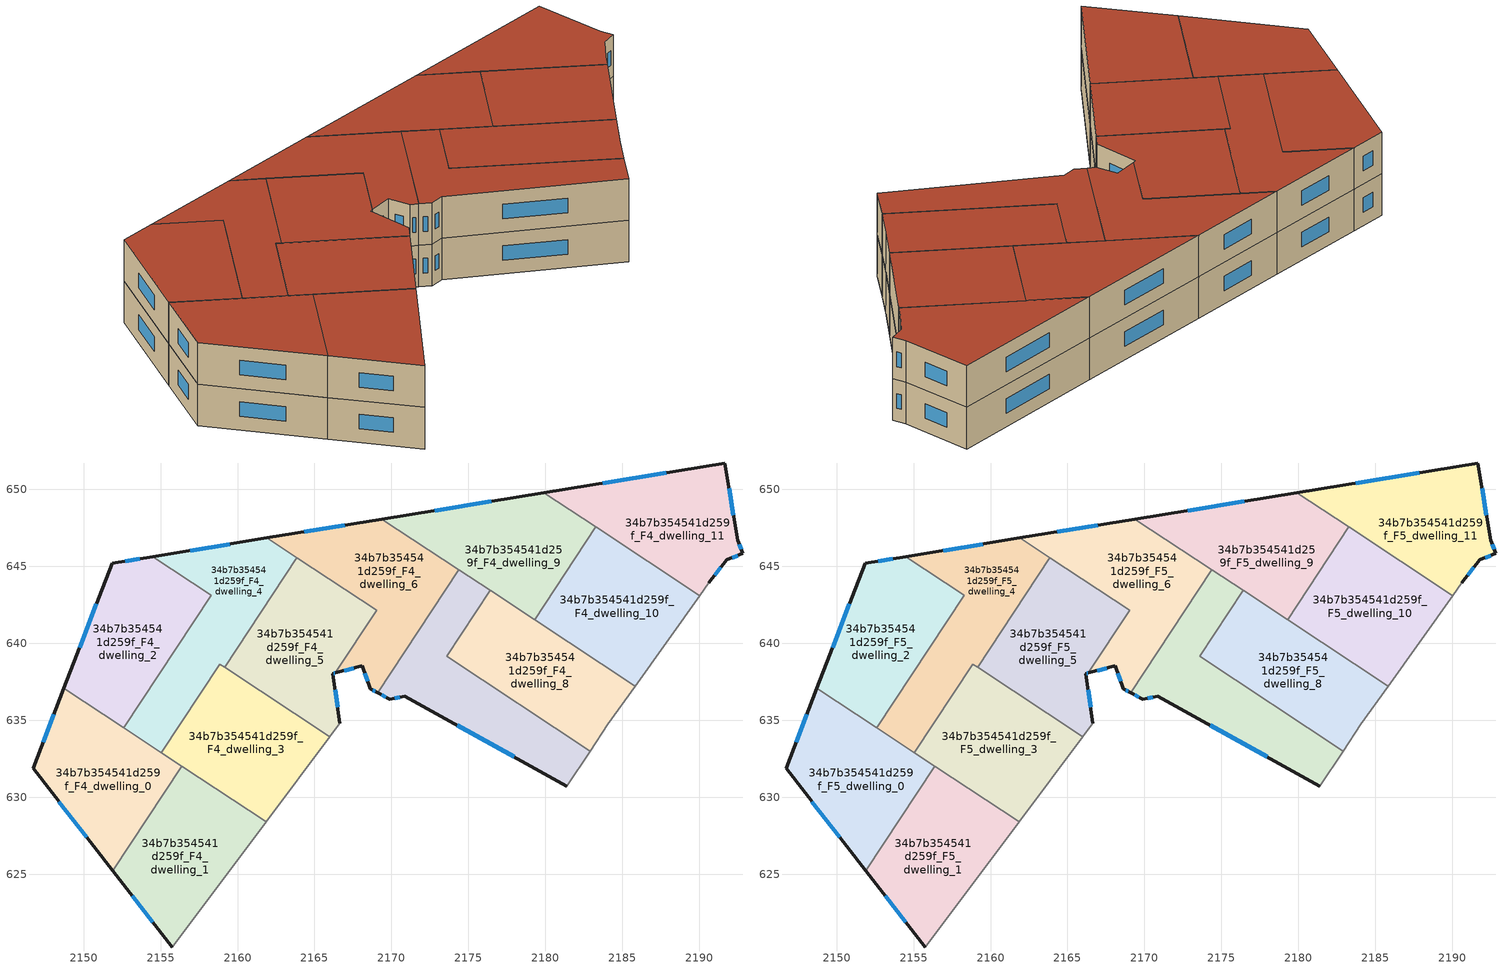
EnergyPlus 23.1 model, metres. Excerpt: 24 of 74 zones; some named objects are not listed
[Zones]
34b7b354541d259f_F4_dwelling_0
 floor to 34b7b354541d259f_F3_dwelling_0 (EU_floor_Construction): 2156.38,632.02 2151.89,625.22 2146.71,631.88 2148.72,637.07 z12
 wall outside (EU_wall_Construction): 2148.72,637.07 2146.71,631.88 2151.89,625.22 z12:15
 wall to 34b7b354541d259f_F4_dwelling_1 (EU_wall_Construction): 2151.89,625.22 2156.38,632.02 z12:15
 wall to 34b7b354541d259f_F4_dwelling_2 (EU_wall_Construction): 2152.6,634.51 2148.72,637.07 z12:15
 wall to 34b7b354541d259f_F4_dwelling_4 (EU_wall_Construction): 2155.06,632.89 2152.6,634.51 z12:15
 wall to 34b7b354541d259f_F4_dwelling_3 (EU_wall_Construction): 2156.38,632.02 2155.06,632.89 z12:15
 window (EU_Window_Construction): 2148.4,629.71 2150.21,627.38 / 2148.06,635.38 2147.36,633.57 z12.98:14.02
34b7b354541d259f_F4_dwelling_1
 floor to 34b7b354541d259f_F3_dwelling_1 (EU_floor_Construction): 2161.85,628.41 2155.74,620.26 2151.89,625.22 2156.38,632.02 z12
 wall outside (EU_wall_Construction): 2151.89,625.22 2155.74,620.26 z12:15
 wall adiabatic (EU_wall_Construction): 2155.74,620.26 2161.85,628.41 z12:15
 wall to 34b7b354541d259f_F4_dwelling_3 (EU_wall_Construction): 2161.85,628.41 2156.38,632.02 z12:15
 window (EU_Window_Construction): 2153.14,623.61 2154.49,621.88 z12.98:14.02
34b7b354541d259f_F4_dwelling_10
 floor to 34b7b354541d259f_F3_dwelling_10 (EU_floor_Construction): 2190.04,643.1 2185.83,637.22 2179.3,641.53 2183.28,647.56 z12
 wall to 34b7b354541d259f_F4_dwelling_9 (EU_wall_Construction): 2183.28,647.56 2179.3,641.53 z12:15
 wall adiabatic (EU_wall_Construction): 2185.83,637.22 2190.04,643.1 z12:15
 wall to 34b7b354541d259f_F4_dwelling_8 (EU_wall_Construction): 2179.3,641.53 2185.83,637.22 z12:15
 wall to 34b7b354541d259f_F4_dwelling_11 (EU_wall_Construction): 2190.04,643.1 2183.28,647.56 z12:15
34b7b354541d259f_F4_dwelling_11
 floor to 34b7b354541d259f_F3_dwelling_11 (EU_floor_Construction): 2191.67,651.71 2192.49,646.7 2192.84,645.83 2191.79,645.41 2190.62,643.92 2190.04,643.1 2179.9,649.79 z12
 wall outside (EU_wall_Construction): 2190.62,643.92 2191.79,645.41 2192.84,645.83 2192.49,646.7 2191.67,651.71 2179.9,649.79 z12:15
 wall adiabatic (EU_wall_Construction): 2190.04,643.1 2190.62,643.92 z12:15
 wall to 34b7b354541d259f_F4_dwelling_9 (EU_wall_Construction): 2179.9,649.79 2183.28,647.56 z12:15
 window (EU_Window_Construction): 2192.13,645.55 2192.5,645.7 / 2191,644.41 2191.41,644.93 / 2187.84,651.09 2183.73,650.41 / 2192.23,648.33 2191.94,650.08 / 2192.73,646.12 2192.61,646.42 z12.98:14.02
34b7b354541d259f_F4_dwelling_2
 floor to 34b7b354541d259f_F3_dwelling_2 (EU_floor_Construction): 2158.29,643.13 2152.6,634.51 2148.72,637.07 2151.85,645.2 2154.5,645.63 z12
 wall outside (EU_wall_Construction): 2154.5,645.63 2151.85,645.2 2148.72,637.07 z12:15
 wall to 34b7b354541d259f_F4_dwelling_4 (EU_wall_Construction): 2152.6,634.51 2158.29,643.13 2154.5,645.63 z12:15
 window (EU_Window_Construction): 2150.83,642.55 2149.74,639.71 / 2153.64,645.49 2152.71,645.34 z12.98:14.02
34b7b354541d259f_F4_dwelling_3
 floor to 34b7b354541d259f_F3_dwelling_3 (EU_floor_Construction): 2166,633.93 2161.85,628.41 2155.06,632.89 2158.85,638.64 z12
 wall adiabatic (EU_wall_Construction): 2161.85,628.41 2166,633.93 z12:15
 wall to 34b7b354541d259f_F4_dwelling_4 (EU_wall_Construction): 2159.16,638.44 2158.85,638.64 2155.06,632.89 z12:15
 wall to 34b7b354541d259f_F4_dwelling_5 (EU_wall_Construction): 2166,633.93 2159.16,638.44 z12:15
34b7b354541d259f_F4_dwelling_4
 floor to 34b7b354541d259f_F3_dwelling_4 (EU_floor_Construction): 2163.85,645.56 2159.16,638.44 2158.85,638.64 2155.06,632.89 2152.6,634.51 2158.29,643.13 2154.5,645.63 2161.91,646.84 z12
 wall outside (EU_wall_Construction): 2161.91,646.84 2154.5,645.63 z12:15
 wall to 34b7b354541d259f_F4_dwelling_5 (EU_wall_Construction): 2159.16,638.44 2163.85,645.56 z12:15
 wall to 34b7b354541d259f_F4_dwelling_6 (EU_wall_Construction): 2163.85,645.56 2161.91,646.84 z12:15
 window (EU_Window_Construction): 2159.5,646.45 2156.91,646.02 z12.98:14.02
34b7b354541d259f_F4_dwelling_5
 floor to 34b7b354541d259f_F3_dwelling_5 (EU_floor_Construction): 2169.05,642.14 2166.36,638.07 2166.19,638.03 2166.64,634.79 2166,633.93 2159.16,638.44 2163.85,645.56 z12
 wall outside (EU_wall_Construction): 2166.64,634.79 2166.19,638.03 2166.36,638.07 z12:15
 wall to 34b7b354541d259f_F4_dwelling_6 (EU_wall_Construction): 2166.36,638.07 2169.05,642.14 2163.85,645.56 z12:15
 wall adiabatic (EU_wall_Construction): 2166,633.93 2166.64,634.79 z12:15
 window (EU_Window_Construction): 2166.25,638.04 2166.31,638.06 / 2166.5,635.85 2166.34,636.97 z12.98:14.02
34b7b354541d259f_F4_dwelling_6
 floor to 34b7b354541d259f_F3_dwelling_6 (EU_floor_Construction): 2174.38,644.77 2169.11,636.78 2168.63,637.04 2168.1,638.54 2166.36,638.07 2169.05,642.14 2161.91,646.84 2169.39,648.07 z12
 wall outside (EU_wall_Construction): 2166.36,638.07 2168.1,638.54 2168.63,637.04 2169.11,636.78 / 2169.39,648.07 2161.91,646.84 z12:15
 wall to 34b7b354541d259f_F4_dwelling_7 (EU_wall_Construction): 2169.11,636.78 2174.38,644.77 z12:15
 wall to 34b7b354541d259f_F4_dwelling_9 (EU_wall_Construction): 2174.38,644.77 2169.39,648.07 z12:15
 window (EU_Window_Construction): 2166.93,638.23 2167.54,638.39 / 2166.96,647.67 2164.34,647.24 / 2168.79,636.96 2168.96,636.87 / 2168.27,638.06 2168.46,637.53 z12.98:14.02
34b7b354541d259f_F4_dwelling_7
 floor to 34b7b354541d259f_F3_dwelling_7 (EU_floor_Construction): 2176.42,643.43 2173.59,639.14 2182.91,633 2181.4,630.72 2170.85,636.57 2169.89,636.36 2169.11,636.78 2174.38,644.77 z12
 wall outside (EU_wall_Construction): 2169.11,636.78 2169.89,636.36 2170.85,636.57 2181.4,630.72 z12:15
 wall to 34b7b354541d259f_F4_dwelling_8 (EU_wall_Construction): 2182.91,633 2173.59,639.14 2176.42,643.43 z12:15
 wall adiabatic (EU_wall_Construction): 2181.4,630.72 2182.91,633 z12:15
 wall to 34b7b354541d259f_F4_dwelling_9 (EU_wall_Construction): 2176.42,643.43 2174.38,644.77 z12:15
 window (EU_Window_Construction): 2170.2,636.42 2170.54,636.5 / 2169.37,636.64 2169.64,636.49 / 2174.28,634.67 2177.97,632.62 z12.98:14.02
34b7b354541d259f_F4_dwelling_8
 floor to 34b7b354541d259f_F3_dwelling_8 (EU_floor_Construction): 2185.83,637.22 2184.06,634.73 2182.91,633 2173.59,639.14 2176.42,643.43 z12
 wall adiabatic (EU_wall_Construction): 2182.91,633 2184.06,634.73 2185.83,637.22 z12:15
 wall to 34b7b354541d259f_F4_dwelling_9 (EU_wall_Construction): 2179.3,641.53 2176.42,643.43 z12:15
34b7b354541d259f_F4_dwelling_9
 floor to 34b7b354541d259f_F3_dwelling_9 (EU_floor_Construction): 2183.28,647.56 2179.3,641.53 2169.39,648.07 2179.9,649.79 z12
 wall outside (EU_wall_Construction): 2179.9,649.79 2169.39,648.07 z12:15
 window (EU_Window_Construction): 2176.48,649.23 2172.81,648.63 z12.98:14.02
34b7b354541d259f_F5_dwelling_0
 floor to 34b7b354541d259f_F4_dwelling_0 (EU_floor_Construction): 2156.38,632.02 2151.89,625.22 2146.71,631.88 2148.72,637.07 z15
 wall outside (EU_wall_Construction): 2148.72,637.07 2146.71,631.88 2151.89,625.22 z15:18
 wall to 34b7b354541d259f_F5_dwelling_1 (EU_wall_Construction): 2151.89,625.22 2156.38,632.02 z15:18
 wall to 34b7b354541d259f_F5_dwelling_2 (EU_wall_Construction): 2152.6,634.51 2148.72,637.07 z15:18
 wall to 34b7b354541d259f_F5_dwelling_4 (EU_wall_Construction): 2155.06,632.89 2152.6,634.51 z15:18
 wall to 34b7b354541d259f_F5_dwelling_3 (EU_wall_Construction): 2156.38,632.02 2155.06,632.89 z15:18
 window (EU_Window_Construction): 2148.4,629.71 2150.21,627.38 / 2148.06,635.38 2147.36,633.57 z15.98:17.02
 roof outside (EU_roof_Construction): 2151.89,625.22 2156.38,632.02 2148.72,637.07 2146.71,631.88 z18
34b7b354541d259f_F5_dwelling_1
 floor to 34b7b354541d259f_F4_dwelling_1 (EU_floor_Construction): 2161.85,628.41 2155.74,620.26 2151.89,625.22 2156.38,632.02 z15
 wall outside (EU_wall_Construction): 2151.89,625.22 2155.74,620.26 z15:18
 wall adiabatic (EU_wall_Construction): 2155.74,620.26 2161.85,628.41 z15:18
 wall to 34b7b354541d259f_F5_dwelling_3 (EU_wall_Construction): 2161.85,628.41 2156.38,632.02 z15:18
 window (EU_Window_Construction): 2153.14,623.61 2154.49,621.88 z15.98:17.02
 roof outside (EU_roof_Construction): 2155.74,620.26 2161.85,628.41 2156.38,632.02 2151.89,625.22 z18
34b7b354541d259f_F5_dwelling_10
 floor to 34b7b354541d259f_F4_dwelling_10 (EU_floor_Construction): 2190.04,643.1 2185.83,637.22 2179.3,641.53 2183.28,647.56 z15
 wall to 34b7b354541d259f_F5_dwelling_9 (EU_wall_Construction): 2183.28,647.56 2179.3,641.53 z15:18
 wall adiabatic (EU_wall_Construction): 2185.83,637.22 2190.04,643.1 z15:18
 wall to 34b7b354541d259f_F5_dwelling_8 (EU_wall_Construction): 2179.3,641.53 2185.83,637.22 z15:18
 wall to 34b7b354541d259f_F5_dwelling_11 (EU_wall_Construction): 2190.04,643.1 2183.28,647.56 z15:18
 roof outside (EU_roof_Construction): 2185.83,637.22 2190.04,643.1 2183.28,647.56 2179.3,641.53 z18
34b7b354541d259f_F5_dwelling_11
 floor to 34b7b354541d259f_F4_dwelling_11 (EU_floor_Construction): 2191.67,651.71 2192.49,646.7 2192.84,645.83 2191.79,645.41 2190.62,643.92 2190.04,643.1 2179.9,649.79 z15
 wall outside (EU_wall_Construction): 2190.62,643.92 2191.79,645.41 2192.84,645.83 2192.49,646.7 2191.67,651.71 2179.9,649.79 z15:18
 wall adiabatic (EU_wall_Construction): 2190.04,643.1 2190.62,643.92 z15:18
 wall to 34b7b354541d259f_F5_dwelling_9 (EU_wall_Construction): 2179.9,649.79 2183.28,647.56 z15:18
 window (EU_Window_Construction): 2192.13,645.55 2192.5,645.7 / 2191,644.41 2191.41,644.93 / 2187.84,651.09 2183.73,650.41 / 2192.23,648.33 2191.94,650.08 / 2192.73,646.12 2192.61,646.42 z15.98:17.02
 roof outside (EU_roof_Construction): 2190.62,643.92 2191.79,645.41 2192.84,645.83 2192.49,646.7 2191.67,651.71 2179.9,649.79 2190.04,643.1 z18
34b7b354541d259f_F5_dwelling_2
 floor to 34b7b354541d259f_F4_dwelling_2 (EU_floor_Construction): 2158.29,643.13 2152.6,634.51 2148.72,637.07 2151.85,645.2 2154.5,645.63 z15
 wall outside (EU_wall_Construction): 2154.5,645.63 2151.85,645.2 2148.72,637.07 z15:18
 wall to 34b7b354541d259f_F5_dwelling_4 (EU_wall_Construction): 2152.6,634.51 2158.29,643.13 2154.5,645.63 z15:18
 window (EU_Window_Construction): 2150.83,642.55 2149.74,639.71 / 2153.64,645.49 2152.71,645.34 z15.98:17.02
 roof outside (EU_roof_Construction): 2152.6,634.51 2158.29,643.13 2154.5,645.63 2151.85,645.2 2148.72,637.07 z18
34b7b354541d259f_F5_dwelling_3
 floor to 34b7b354541d259f_F4_dwelling_3 (EU_floor_Construction): 2166,633.93 2161.85,628.41 2155.06,632.89 2158.85,638.64 z15
 wall adiabatic (EU_wall_Construction): 2161.85,628.41 2166,633.93 z15:18
 wall to 34b7b354541d259f_F5_dwelling_4 (EU_wall_Construction): 2159.16,638.44 2158.85,638.64 2155.06,632.89 z15:18
 wall to 34b7b354541d259f_F5_dwelling_5 (EU_wall_Construction): 2166,633.93 2159.16,638.44 z15:18
 roof outside (EU_roof_Construction): 2161.85,628.41 2166,633.93 2158.85,638.64 2155.06,632.89 z18
34b7b354541d259f_F5_dwelling_4
 floor to 34b7b354541d259f_F4_dwelling_4 (EU_floor_Construction): 2163.85,645.56 2159.16,638.44 2158.85,638.64 2155.06,632.89 2152.6,634.51 2158.29,643.13 2154.5,645.63 2161.91,646.84 z15
 wall outside (EU_wall_Construction): 2161.91,646.84 2154.5,645.63 z15:18
 wall to 34b7b354541d259f_F5_dwelling_5 (EU_wall_Construction): 2159.16,638.44 2163.85,645.56 z15:18
 wall to 34b7b354541d259f_F5_dwelling_6 (EU_wall_Construction): 2163.85,645.56 2161.91,646.84 z15:18
 window (EU_Window_Construction): 2159.5,646.45 2156.91,646.02 z15.98:17.02
 roof outside (EU_roof_Construction): 2159.16,638.44 2163.85,645.56 2161.91,646.84 2154.5,645.63 2158.29,643.13 2152.6,634.51 2155.06,632.89 2158.85,638.64 z18
34b7b354541d259f_F5_dwelling_5
 floor to 34b7b354541d259f_F4_dwelling_5 (EU_floor_Construction): 2169.05,642.14 2166.36,638.07 2166.19,638.03 2166.64,634.79 2166,633.93 2159.16,638.44 2163.85,645.56 z15
 wall outside (EU_wall_Construction): 2166.64,634.79 2166.19,638.03 2166.36,638.07 z15:18
 wall to 34b7b354541d259f_F5_dwelling_6 (EU_wall_Construction): 2166.36,638.07 2169.05,642.14 2163.85,645.56 z15:18
 wall adiabatic (EU_wall_Construction): 2166,633.93 2166.64,634.79 z15:18
 window (EU_Window_Construction): 2166.25,638.04 2166.31,638.06 / 2166.5,635.85 2166.34,636.97 z15.98:17.02
 roof outside (EU_roof_Construction): 2166.64,634.79 2166.19,638.03 2166.36,638.07 2169.05,642.14 2163.85,645.56 2159.16,638.44 2166,633.93 z18
34b7b354541d259f_F5_dwelling_6
 floor to 34b7b354541d259f_F4_dwelling_6 (EU_floor_Construction): 2174.38,644.77 2169.11,636.78 2168.63,637.04 2168.1,638.54 2166.36,638.07 2169.05,642.14 2161.91,646.84 2169.39,648.07 z15
 wall outside (EU_wall_Construction): 2166.36,638.07 2168.1,638.54 2168.63,637.04 2169.11,636.78 / 2169.39,648.07 2161.91,646.84 z15:18
 wall to 34b7b354541d259f_F5_dwelling_7 (EU_wall_Construction): 2169.11,636.78 2174.38,644.77 z15:18
 wall to 34b7b354541d259f_F5_dwelling_9 (EU_wall_Construction): 2174.38,644.77 2169.39,648.07 z15:18
 window (EU_Window_Construction): 2166.93,638.23 2167.54,638.39 / 2166.96,647.67 2164.34,647.24 / 2168.79,636.96 2168.96,636.87 / 2168.27,638.06 2168.46,637.53 z15.98:17.02
 roof outside (EU_roof_Construction): 2169.11,636.78 2174.38,644.77 2169.39,648.07 2161.91,646.84 2169.05,642.14 2166.36,638.07 2168.1,638.54 2168.63,637.04 z18
34b7b354541d259f_F5_dwelling_7
 floor to 34b7b354541d259f_F4_dwelling_7 (EU_floor_Construction): 2176.42,643.43 2173.59,639.14 2182.91,633 2181.4,630.72 2170.85,636.57 2169.89,636.36 2169.11,636.78 2174.38,644.77 z15
 wall outside (EU_wall_Construction): 2169.11,636.78 2169.89,636.36 2170.85,636.57 2181.4,630.72 z15:18
 wall to 34b7b354541d259f_F5_dwelling_8 (EU_wall_Construction): 2182.91,633 2173.59,639.14 2176.42,643.43 z15:18
 wall adiabatic (EU_wall_Construction): 2181.4,630.72 2182.91,633 z15:18
 wall to 34b7b354541d259f_F5_dwelling_9 (EU_wall_Construction): 2176.42,643.43 2174.38,644.77 z15:18
 window (EU_Window_Construction): 2170.2,636.42 2170.54,636.5 / 2169.37,636.64 2169.64,636.49 / 2174.28,634.67 2177.97,632.62 z15.98:17.02
 roof outside (EU_roof_Construction): 2181.4,630.72 2182.91,633 2173.59,639.14 2176.42,643.43 2174.38,644.77 2169.11,636.78 2169.89,636.36 2170.85,636.57 z18
34b7b354541d259f_F5_dwelling_8
 floor to 34b7b354541d259f_F4_dwelling_8 (EU_floor_Construction): 2185.83,637.22 2184.06,634.73 2182.91,633 2173.59,639.14 2176.42,643.43 z15
 wall adiabatic (EU_wall_Construction): 2182.91,633 2184.06,634.73 2185.83,637.22 z15:18
 wall to 34b7b354541d259f_F5_dwelling_9 (EU_wall_Construction): 2179.3,641.53 2176.42,643.43 z15:18
 roof outside (EU_roof_Construction): 2184.06,634.73 2185.83,637.22 2176.42,643.43 2173.59,639.14 2182.91,633 z18
34b7b354541d259f_F5_dwelling_9
 floor to 34b7b354541d259f_F4_dwelling_9 (EU_floor_Construction): 2183.28,647.56 2179.3,641.53 2169.39,648.07 2179.9,649.79 z15
 wall outside (EU_wall_Construction): 2179.9,649.79 2169.39,648.07 z15:18
 window (EU_Window_Construction): 2176.48,649.23 2172.81,648.63 z15.98:17.02
 roof outside (EU_roof_Construction): 2179.3,641.53 2183.28,647.56 2179.9,649.79 2169.39,648.07 z18
[Building]
EU S2 Campaign: North Axis=0; Terrain=City; Solar Distribution=FullExterior
[Site:Location]
Bologna: Latitude=44.5; Longitude=11.25; Time Zone=1; Elevation=37
[SizingPeriod:WeatherFileDays]
AnnualSizingPeriod: Begin Month=1; Begin Day of Month=1; End Month=12; End Day of Month=31; Day of Week for Start Day=Monday; Use Weather File Daylight Saving Period=No; Use Weather File Rain and Snow Indicators=No
[MATERIAL]
EU_InternalMass_Material: Roughness=MediumRough; Thickness=0.1; Conductivity=1; Density=1800; Specific Heat=900; Thermal Absorptance=0.9; Solar Absorptance=0.7; Visible Absorptance=0.7
[MATERIAL:NOMASS] Roughness=MediumRough; Thermal Absorptance=0.9; Solar Absorptance=0.7; Visible Absorptance=0.7
Name | Thermal Resistance
EU_wall_NoMass | 0.905828
EU_roof_NoMass | 0.37593
EU_floor_NoMass | 0.67114
[WINDOWMATERIAL:SIMPLEGLAZINGSYSTEM]
EU_Window_SimpleGlazing: UFactor=4.52486; Solar Heat Gain Coefficient=0.85; Visible Transmittance=0.85
[CONSTRUCTION]
EU_wall_Construction: EU_wall_NoMass
EU_roof_Construction: EU_roof_NoMass
EU_floor_Construction: EU_floor_NoMass
EU_Window_Construction: EU_Window_SimpleGlazing
EU_InternalMass_Construction: EU_InternalMass_Material
[ZONE] Type=1; Multiplier=1; Ceiling Height=autocalculate; Floor Area=autocalculate; Part of Total Floor Area=Yes
Name | Volume
34b7b354541d259f_F4_dwelling_0; 34b7b354541d259f_F5_dwelling_0; 34b7b354541d259f_F4_dwelling_1; 34b7b354541d259f_F5_dwelling_1; 34b7b354541d259f_F4_dwelling_9; 34b7b354541d259f_F5_dwelling_9 | 172.59
34b7b354541d259f_F4_dwelling_10; 34b7b354541d259f_F5_dwelling_10 | 172.593
34b7b354541d259f_F4_dwelling_11; 34b7b354541d259f_F5_dwelling_11 | 172.589
34b7b354541d259f_F4_dwelling_2; 34b7b354541d259f_F5_dwelling_2 | 172.607
34b7b354541d259f_F4_dwelling_3; 34b7b354541d259f_F5_dwelling_3 | 172.591
34b7b354541d259f_F4_dwelling_4; 34b7b354541d259f_F5_dwelling_4 | 172.603
34b7b354541d259f_F4_dwelling_5; 34b7b354541d259f_F5_dwelling_5 | 172.613
34b7b354541d259f_F4_dwelling_6; 34b7b354541d259f_F5_dwelling_6 | 172.612
34b7b354541d259f_F4_dwelling_7; 34b7b354541d259f_F5_dwelling_7 | 172.618
34b7b354541d259f_F4_dwelling_8; 34b7b354541d259f_F5_dwelling_8 | 172.587
[INTERNALMASS] Construction=EU_InternalMass_Construction
Name | Zone or ZoneList | Surface Area
34b7b354541d259f_F4_dwelling_0_EU_InternalMass | 34b7b354541d259f_F4_dwelling_0 | 57.5314
34b7b354541d259f_F4_dwelling_1_EU_InternalMass | 34b7b354541d259f_F4_dwelling_1 | 57.532
34b7b354541d259f_F4_dwelling_2_EU_InternalMass | 34b7b354541d259f_F4_dwelling_2 | 57.5335
34b7b354541d259f_F4_dwelling_3_EU_InternalMass | 34b7b354541d259f_F4_dwelling_3 | 57.5321
34b7b354541d259f_F4_dwelling_4_EU_InternalMass | 34b7b354541d259f_F4_dwelling_4 | 57.5325
34b7b354541d259f_F4_dwelling_5_EU_InternalMass | 34b7b354541d259f_F4_dwelling_5 | 57.5373
34b7b354541d259f_F4_dwelling_6_EU_InternalMass | 34b7b354541d259f_F4_dwelling_6 | 57.5378
34b7b354541d259f_F4_dwelling_7_EU_InternalMass | 34b7b354541d259f_F4_dwelling_7 | 57.5396
34b7b354541d259f_F4_dwelling_8_EU_InternalMass | 34b7b354541d259f_F4_dwelling_8 | 57.5293
34b7b354541d259f_F4_dwelling_9_EU_InternalMass | 34b7b354541d259f_F4_dwelling_9 | 57.5265
34b7b354541d259f_F4_dwelling_10_EU_InternalMass | 34b7b354541d259f_F4_dwelling_10 | 57.5321
34b7b354541d259f_F4_dwelling_11_EU_InternalMass | 34b7b354541d259f_F4_dwelling_11 | 57.5302
34b7b354541d259f_F5_dwelling_0_EU_InternalMass | 34b7b354541d259f_F5_dwelling_0 | 57.5314
34b7b354541d259f_F5_dwelling_1_EU_InternalMass | 34b7b354541d259f_F5_dwelling_1 | 57.532
34b7b354541d259f_F5_dwelling_2_EU_InternalMass | 34b7b354541d259f_F5_dwelling_2 | 57.5335
34b7b354541d259f_F5_dwelling_3_EU_InternalMass | 34b7b354541d259f_F5_dwelling_3 | 57.5321
34b7b354541d259f_F5_dwelling_4_EU_InternalMass | 34b7b354541d259f_F5_dwelling_4 | 57.5325
34b7b354541d259f_F5_dwelling_5_EU_InternalMass | 34b7b354541d259f_F5_dwelling_5 | 57.5373
34b7b354541d259f_F5_dwelling_6_EU_InternalMass | 34b7b354541d259f_F5_dwelling_6 | 57.5378
34b7b354541d259f_F5_dwelling_7_EU_InternalMass | 34b7b354541d259f_F5_dwelling_7 | 57.5396
34b7b354541d259f_F5_dwelling_8_EU_InternalMass | 34b7b354541d259f_F5_dwelling_8 | 57.5293
34b7b354541d259f_F5_dwelling_9_EU_InternalMass | 34b7b354541d259f_F5_dwelling_9 | 57.5265
34b7b354541d259f_F5_dwelling_10_EU_InternalMass | 34b7b354541d259f_F5_dwelling_10 | 57.5321
34b7b354541d259f_F5_dwelling_11_EU_InternalMass | 34b7b354541d259f_F5_dwelling_11 | 57.5302
[OTHEREQUIPMENT] Fuel Type=Electricity; Design Level Calculation Method=Watts/Area; Power per Zone Floor Area=1; Fraction Latent=0; Fraction Radiant=0; Fraction Lost=0; Carbon Dioxide Generation Rate=0; EndUse Subcategory=EU_Step8_InternalGains
Name | Zone or ZoneList or Space or SpaceList | Schedule
EU_Step8_InternalGain_34b7b354541d259f_F4_dwelling_0_f000 | 34b7b354541d259f_F4_dwelling_0 | EU_Step8_GainSchedule_34b7b354541d259f_F4_dwelling_0_f000
EU_Step8_InternalGain_34b7b354541d259f_F4_dwelling_1_f000 | 34b7b354541d259f_F4_dwelling_1 | EU_Step8_GainSchedule_34b7b354541d259f_F4_dwelling_1_f000
EU_Step8_InternalGain_34b7b354541d259f_F4_dwelling_2_f000 | 34b7b354541d259f_F4_dwelling_2 | EU_Step8_GainSchedule_34b7b354541d259f_F4_dwelling_2_f000
EU_Step8_InternalGain_34b7b354541d259f_F4_dwelling_3_f000 | 34b7b354541d259f_F4_dwelling_3 | EU_Step8_GainSchedule_34b7b354541d259f_F4_dwelling_3_f000
EU_Step8_InternalGain_34b7b354541d259f_F4_dwelling_4_f000 | 34b7b354541d259f_F4_dwelling_4 | EU_Step8_GainSchedule_34b7b354541d259f_F4_dwelling_4_f000
EU_Step8_InternalGain_34b7b354541d259f_F4_dwelling_5_f000 | 34b7b354541d259f_F4_dwelling_5 | EU_Step8_GainSchedule_34b7b354541d259f_F4_dwelling_5_f000
EU_Step8_InternalGain_34b7b354541d259f_F4_dwelling_6_f000 | 34b7b354541d259f_F4_dwelling_6 | EU_Step8_GainSchedule_34b7b354541d259f_F4_dwelling_6_f000
EU_Step8_InternalGain_34b7b354541d259f_F4_dwelling_7_f000 | 34b7b354541d259f_F4_dwelling_7 | EU_Step8_GainSchedule_34b7b354541d259f_F4_dwelling_7_f000
EU_Step8_InternalGain_34b7b354541d259f_F4_dwelling_8_f000 | 34b7b354541d259f_F4_dwelling_8 | EU_Step8_GainSchedule_34b7b354541d259f_F4_dwelling_8_f000
EU_Step8_InternalGain_34b7b354541d259f_F4_dwelling_9_f000 | 34b7b354541d259f_F4_dwelling_9 | EU_Step8_GainSchedule_34b7b354541d259f_F4_dwelling_9_f000
EU_Step8_InternalGain_34b7b354541d259f_F4_dwelling_10_f000 | 34b7b354541d259f_F4_dwelling_10 | EU_Step8_GainSchedule_34b7b354541d259f_F4_dwelling_10_f000
EU_Step8_InternalGain_34b7b354541d259f_F4_dwelling_11_f000 | 34b7b354541d259f_F4_dwelling_11 | EU_Step8_GainSchedule_34b7b354541d259f_F4_dwelling_11_f000
EU_Step8_InternalGain_34b7b354541d259f_F5_dwelling_0_f000 | 34b7b354541d259f_F5_dwelling_0 | EU_Step8_GainSchedule_34b7b354541d259f_F5_dwelling_0_f000
EU_Step8_InternalGain_34b7b354541d259f_F5_dwelling_1_f000 | 34b7b354541d259f_F5_dwelling_1 | EU_Step8_GainSchedule_34b7b354541d259f_F5_dwelling_1_f000
EU_Step8_InternalGain_34b7b354541d259f_F5_dwelling_2_f000 | 34b7b354541d259f_F5_dwelling_2 | EU_Step8_GainSchedule_34b7b354541d259f_F5_dwelling_2_f000
EU_Step8_InternalGain_34b7b354541d259f_F5_dwelling_3_f000 | 34b7b354541d259f_F5_dwelling_3 | EU_Step8_GainSchedule_34b7b354541d259f_F5_dwelling_3_f000
EU_Step8_InternalGain_34b7b354541d259f_F5_dwelling_4_f000 | 34b7b354541d259f_F5_dwelling_4 | EU_Step8_GainSchedule_34b7b354541d259f_F5_dwelling_4_f000
EU_Step8_InternalGain_34b7b354541d259f_F5_dwelling_5_f000 | 34b7b354541d259f_F5_dwelling_5 | EU_Step8_GainSchedule_34b7b354541d259f_F5_dwelling_5_f000
EU_Step8_InternalGain_34b7b354541d259f_F5_dwelling_6_f000 | 34b7b354541d259f_F5_dwelling_6 | EU_Step8_GainSchedule_34b7b354541d259f_F5_dwelling_6_f000
EU_Step8_InternalGain_34b7b354541d259f_F5_dwelling_7_f000 | 34b7b354541d259f_F5_dwelling_7 | EU_Step8_GainSchedule_34b7b354541d259f_F5_dwelling_7_f000
EU_Step8_InternalGain_34b7b354541d259f_F5_dwelling_8_f000 | 34b7b354541d259f_F5_dwelling_8 | EU_Step8_GainSchedule_34b7b354541d259f_F5_dwelling_8_f000
EU_Step8_InternalGain_34b7b354541d259f_F5_dwelling_9_f000 | 34b7b354541d259f_F5_dwelling_9 | EU_Step8_GainSchedule_34b7b354541d259f_F5_dwelling_9_f000
EU_Step8_InternalGain_34b7b354541d259f_F5_dwelling_10_f000 | 34b7b354541d259f_F5_dwelling_10 | EU_Step8_GainSchedule_34b7b354541d259f_F5_dwelling_10_f000
EU_Step8_InternalGain_34b7b354541d259f_F5_dwelling_11_f000 | 34b7b354541d259f_F5_dwelling_11 | EU_Step8_GainSchedule_34b7b354541d259f_F5_dwelling_11_f000
[ZONEVENTILATION:DESIGNFLOWRATE] Schedule=EU_AlwaysOn; Design Flow Rate Calculation Method=AirChanges/Hour; Air Changes per Hour=0.73129; Ventilation Type=Natural; Fan Pressure Rise=0; Fan Total Efficiency=1; Constant Term Coefficient=1; Temperature Term Coefficient=0; Velocity Term Coefficient=0; Velocity Squared Term Coefficient=0; Minimum Indoor Temperature=-100; Maximum Indoor Temperature=100; Delta Temperature=-100; Minimum Outdoor Temperature=-100; Maximum Outdoor Temperature=100; Maximum Wind Speed=40
Name | Zone or ZoneList or Space or SpaceList
EU_ConstantAir_34b7b354541d259f_F4_dwelling_0 | 34b7b354541d259f_F4_dwelling_0
EU_ConstantAir_34b7b354541d259f_F4_dwelling_1 | 34b7b354541d259f_F4_dwelling_1
EU_ConstantAir_34b7b354541d259f_F4_dwelling_2 | 34b7b354541d259f_F4_dwelling_2
EU_ConstantAir_34b7b354541d259f_F4_dwelling_3 | 34b7b354541d259f_F4_dwelling_3
EU_ConstantAir_34b7b354541d259f_F4_dwelling_4 | 34b7b354541d259f_F4_dwelling_4
EU_ConstantAir_34b7b354541d259f_F4_dwelling_5 | 34b7b354541d259f_F4_dwelling_5
EU_ConstantAir_34b7b354541d259f_F4_dwelling_6 | 34b7b354541d259f_F4_dwelling_6
EU_ConstantAir_34b7b354541d259f_F4_dwelling_7 | 34b7b354541d259f_F4_dwelling_7
EU_ConstantAir_34b7b354541d259f_F4_dwelling_8 | 34b7b354541d259f_F4_dwelling_8
EU_ConstantAir_34b7b354541d259f_F4_dwelling_9 | 34b7b354541d259f_F4_dwelling_9
EU_ConstantAir_34b7b354541d259f_F4_dwelling_10 | 34b7b354541d259f_F4_dwelling_10
EU_ConstantAir_34b7b354541d259f_F4_dwelling_11 | 34b7b354541d259f_F4_dwelling_11
EU_ConstantAir_34b7b354541d259f_F5_dwelling_0 | 34b7b354541d259f_F5_dwelling_0
EU_ConstantAir_34b7b354541d259f_F5_dwelling_1 | 34b7b354541d259f_F5_dwelling_1
EU_ConstantAir_34b7b354541d259f_F5_dwelling_2 | 34b7b354541d259f_F5_dwelling_2
EU_ConstantAir_34b7b354541d259f_F5_dwelling_3 | 34b7b354541d259f_F5_dwelling_3
EU_ConstantAir_34b7b354541d259f_F5_dwelling_4 | 34b7b354541d259f_F5_dwelling_4
EU_ConstantAir_34b7b354541d259f_F5_dwelling_5 | 34b7b354541d259f_F5_dwelling_5
EU_ConstantAir_34b7b354541d259f_F5_dwelling_6 | 34b7b354541d259f_F5_dwelling_6
EU_ConstantAir_34b7b354541d259f_F5_dwelling_7 | 34b7b354541d259f_F5_dwelling_7
EU_ConstantAir_34b7b354541d259f_F5_dwelling_8 | 34b7b354541d259f_F5_dwelling_8
EU_ConstantAir_34b7b354541d259f_F5_dwelling_9 | 34b7b354541d259f_F5_dwelling_9
EU_ConstantAir_34b7b354541d259f_F5_dwelling_10 | 34b7b354541d259f_F5_dwelling_10
EU_ConstantAir_34b7b354541d259f_F5_dwelling_11 | 34b7b354541d259f_F5_dwelling_11
[HVACTEMPLATE:ZONE:IDEALLOADSAIRSYSTEM] System Availability Schedule=EU_AlwaysOn; Maximum Heating Supply Air Temperature=50; Minimum Cooling Supply Air Temperature=13; Maximum Heating Supply Air Humidity Ratio=0.0156; Minimum Cooling Supply Air Humidity Ratio=0.0077; Heating Limit=NoLimit; Cooling Limit=NoLimit; Heating Availability Schedule=EU_AlwaysOn; Cooling Availability Schedule=EU_CoolingOff; Dehumidification Control Type=ConstantSensibleHeatRatio; Cooling Sensible Heat Ratio=0.7; Dehumidification Setpoint=60; Humidification Control Type=None; Humidification Setpoint=30; Outdoor Air Method=None; Outdoor Air Flow Rate per Person=0.00944; Outdoor Air Flow Rate per Zone Floor Area=0; Outdoor Air Flow Rate per Zone=0; Demand Controlled Ventilation Type=None; Outdoor Air Economizer Type=NoEconomizer; Heat Recovery Type=None; Sensible Heat Recovery Effectiveness=0.7; Latent Heat Recovery Effectiveness=0.65
Name | Template Thermostat
34b7b354541d259f_F4_dwelling_0 | EU_HeatOnly_34b7b354541d259f_F4_dwelling_0
34b7b354541d259f_F4_dwelling_1 | EU_HeatOnly_34b7b354541d259f_F4_dwelling_1
34b7b354541d259f_F4_dwelling_2 | EU_HeatOnly_34b7b354541d259f_F4_dwelling_2
34b7b354541d259f_F4_dwelling_3 | EU_HeatOnly_34b7b354541d259f_F4_dwelling_3
34b7b354541d259f_F4_dwelling_4 | EU_HeatOnly_34b7b354541d259f_F4_dwelling_4
34b7b354541d259f_F4_dwelling_5 | EU_HeatOnly_34b7b354541d259f_F4_dwelling_5
34b7b354541d259f_F4_dwelling_6 | EU_HeatOnly_34b7b354541d259f_F4_dwelling_6
34b7b354541d259f_F4_dwelling_7 | EU_HeatOnly_34b7b354541d259f_F4_dwelling_7
34b7b354541d259f_F4_dwelling_8 | EU_HeatOnly_34b7b354541d259f_F4_dwelling_8
34b7b354541d259f_F4_dwelling_9 | EU_HeatOnly_34b7b354541d259f_F4_dwelling_9
34b7b354541d259f_F4_dwelling_10 | EU_HeatOnly_34b7b354541d259f_F4_dwelling_10
34b7b354541d259f_F4_dwelling_11 | EU_HeatOnly_34b7b354541d259f_F4_dwelling_11
34b7b354541d259f_F5_dwelling_0 | EU_HeatOnly_34b7b354541d259f_F5_dwelling_0
34b7b354541d259f_F5_dwelling_1 | EU_HeatOnly_34b7b354541d259f_F5_dwelling_1
34b7b354541d259f_F5_dwelling_2 | EU_HeatOnly_34b7b354541d259f_F5_dwelling_2
34b7b354541d259f_F5_dwelling_3 | EU_HeatOnly_34b7b354541d259f_F5_dwelling_3
34b7b354541d259f_F5_dwelling_4 | EU_HeatOnly_34b7b354541d259f_F5_dwelling_4
34b7b354541d259f_F5_dwelling_5 | EU_HeatOnly_34b7b354541d259f_F5_dwelling_5
34b7b354541d259f_F5_dwelling_6 | EU_HeatOnly_34b7b354541d259f_F5_dwelling_6
34b7b354541d259f_F5_dwelling_7 | EU_HeatOnly_34b7b354541d259f_F5_dwelling_7
34b7b354541d259f_F5_dwelling_8 | EU_HeatOnly_34b7b354541d259f_F5_dwelling_8
34b7b354541d259f_F5_dwelling_9 | EU_HeatOnly_34b7b354541d259f_F5_dwelling_9
34b7b354541d259f_F5_dwelling_10 | EU_HeatOnly_34b7b354541d259f_F5_dwelling_10
34b7b354541d259f_F5_dwelling_11 | EU_HeatOnly_34b7b354541d259f_F5_dwelling_11
[SIZING:ZONE] Zone Cooling Design Supply Air Temperature Input Method=SupplyAirTemperature; Zone Cooling Design Supply Air Temperature=13; Zone Heating Design Supply Air Temperature Input Method=SupplyAirTemperature; Zone Heating Design Supply Air Temperature=50; Zone Cooling Design Supply Air Humidity Ratio=0.008; Zone Heating Design Supply Air Humidity Ratio=0.008; Cooling Design Air Flow Method=DesignDay; Cooling Design Air Flow Rate=0; Cooling Minimum Air Flow per Zone Floor Area=0.000762; Cooling Minimum Air Flow=0; Cooling Minimum Air Flow Fraction=0.2; Heating Design Air Flow Method=DesignDay; Heating Design Air Flow Rate=0; Heating Maximum Air Flow per Zone Floor Area=0.002032; Heating Maximum Air Flow=0.141576; Heating Maximum Air Flow Fraction=0.3; Account for Dedicated Outdoor Air System=No; Dedicated Outdoor Air System Control Strategy=NeutralSupplyAir; Dedicated Outdoor Air Low Setpoint Temperature for Design=autosize; Dedicated Outdoor Air High Setpoint Temperature for Design=autosize; Zone Load Sizing Method=Sensible Load Only No Latent Load; Zone Latent Cooling Design Supply Air Humidity Ratio Input Method=HumidityRatioDifference; Zone Cooling Design Supply Air Humidity Ratio Difference=0.005; Zone Latent Heating Design Supply Air Humidity Ratio Input Method=HumidityRatioDifference; Zone Humidification Design Supply Air Humidity Ratio Difference=0.005
34b7b354541d259f_F4_dwelling_0; 34b7b354541d259f_F4_dwelling_1; 34b7b354541d259f_F4_dwelling_2; 34b7b354541d259f_F4_dwelling_3; 34b7b354541d259f_F4_dwelling_4; 34b7b354541d259f_F4_dwelling_5; 34b7b354541d259f_F4_dwelling_6; 34b7b354541d259f_F4_dwelling_7; 34b7b354541d259f_F4_dwelling_8; 34b7b354541d259f_F4_dwelling_9; 34b7b354541d259f_F4_dwelling_10; 34b7b354541d259f_F4_dwelling_11; 34b7b354541d259f_F5_dwelling_0; 34b7b354541d259f_F5_dwelling_1; 34b7b354541d259f_F5_dwelling_2; 34b7b354541d259f_F5_dwelling_3; 34b7b354541d259f_F5_dwelling_4; 34b7b354541d259f_F5_dwelling_5; 34b7b354541d259f_F5_dwelling_6; 34b7b354541d259f_F5_dwelling_7; 34b7b354541d259f_F5_dwelling_8; 34b7b354541d259f_F5_dwelling_9; 34b7b354541d259f_F5_dwelling_10; 34b7b354541d259f_F5_dwelling_11
[SCHEDULE:CONSTANT]
Name | Hourly Value
EU_AlwaysOn | 1
EU_CoolingOff | 0
[SCHEDULE:FILE] Column Number=1; Rows to Skip at Top=0; Number of Hours of Data=8760; Column Separator=Comma; Interpolate to Timestep=No; Minutes per Item=60; Adjust Schedule for Daylight Savings=Yes
Name | File
EU_Step8_GainSchedule_34b7b354541d259f_F4_dwelling_0_f000 | ../../schedules/34b7b354541d259f/34b7b354541d259f_F4_dwelling_0_f000_gain.csv
EU_Step8_GainSchedule_34b7b354541d259f_F4_dwelling_1_f000 | ../../schedules/34b7b354541d259f/34b7b354541d259f_F4_dwelling_1_f000_gain.csv
EU_Step8_GainSchedule_34b7b354541d259f_F4_dwelling_2_f000 | ../../schedules/34b7b354541d259f/34b7b354541d259f_F4_dwelling_2_f000_gain.csv
EU_Step8_GainSchedule_34b7b354541d259f_F4_dwelling_3_f000 | ../../schedules/34b7b354541d259f/34b7b354541d259f_F4_dwelling_3_f000_gain.csv
EU_Step8_GainSchedule_34b7b354541d259f_F4_dwelling_4_f000 | ../../schedules/34b7b354541d259f/34b7b354541d259f_F4_dwelling_4_f000_gain.csv
EU_Step8_GainSchedule_34b7b354541d259f_F4_dwelling_5_f000 | ../../schedules/34b7b354541d259f/34b7b354541d259f_F4_dwelling_5_f000_gain.csv
EU_Step8_GainSchedule_34b7b354541d259f_F4_dwelling_6_f000 | ../../schedules/34b7b354541d259f/34b7b354541d259f_F4_dwelling_6_f000_gain.csv
EU_Step8_GainSchedule_34b7b354541d259f_F4_dwelling_7_f000 | ../../schedules/34b7b354541d259f/34b7b354541d259f_F4_dwelling_7_f000_gain.csv
EU_Step8_GainSchedule_34b7b354541d259f_F4_dwelling_8_f000 | ../../schedules/34b7b354541d259f/34b7b354541d259f_F4_dwelling_8_f000_gain.csv
EU_Step8_GainSchedule_34b7b354541d259f_F4_dwelling_9_f000 | ../../schedules/34b7b354541d259f/34b7b354541d259f_F4_dwelling_9_f000_gain.csv
EU_Step8_GainSchedule_34b7b354541d259f_F4_dwelling_10_f000 | ../../schedules/34b7b354541d259f/34b7b354541d259f_F4_dwelling_10_f000_gain.csv
EU_Step8_GainSchedule_34b7b354541d259f_F4_dwelling_11_f000 | ../../schedules/34b7b354541d259f/34b7b354541d259f_F4_dwelling_11_f000_gain.csv
EU_Step8_GainSchedule_34b7b354541d259f_F5_dwelling_0_f000 | ../../schedules/34b7b354541d259f/34b7b354541d259f_F5_dwelling_0_f000_gain.csv
EU_Step8_GainSchedule_34b7b354541d259f_F5_dwelling_1_f000 | ../../schedules/34b7b354541d259f/34b7b354541d259f_F5_dwelling_1_f000_gain.csv
EU_Step8_GainSchedule_34b7b354541d259f_F5_dwelling_2_f000 | ../../schedules/34b7b354541d259f/34b7b354541d259f_F5_dwelling_2_f000_gain.csv
EU_Step8_GainSchedule_34b7b354541d259f_F5_dwelling_3_f000 | ../../schedules/34b7b354541d259f/34b7b354541d259f_F5_dwelling_3_f000_gain.csv
EU_Step8_GainSchedule_34b7b354541d259f_F5_dwelling_4_f000 | ../../schedules/34b7b354541d259f/34b7b354541d259f_F5_dwelling_4_f000_gain.csv
EU_Step8_GainSchedule_34b7b354541d259f_F5_dwelling_5_f000 | ../../schedules/34b7b354541d259f/34b7b354541d259f_F5_dwelling_5_f000_gain.csv
EU_Step8_GainSchedule_34b7b354541d259f_F5_dwelling_6_f000 | ../../schedules/34b7b354541d259f/34b7b354541d259f_F5_dwelling_6_f000_gain.csv
EU_Step8_GainSchedule_34b7b354541d259f_F5_dwelling_7_f000 | ../../schedules/34b7b354541d259f/34b7b354541d259f_F5_dwelling_7_f000_gain.csv
EU_Step8_GainSchedule_34b7b354541d259f_F5_dwelling_8_f000 | ../../schedules/34b7b354541d259f/34b7b354541d259f_F5_dwelling_8_f000_gain.csv
EU_Step8_GainSchedule_34b7b354541d259f_F5_dwelling_9_f000 | ../../schedules/34b7b354541d259f/34b7b354541d259f_F5_dwelling_9_f000_gain.csv
EU_Step8_GainSchedule_34b7b354541d259f_F5_dwelling_10_f000 | ../../schedules/34b7b354541d259f/34b7b354541d259f_F5_dwelling_10_f000_gain.csv
EU_Step8_GainSchedule_34b7b354541d259f_F5_dwelling_11_f000 | ../../schedules/34b7b354541d259f/34b7b354541d259f_F5_dwelling_11_f000_gain.csv
